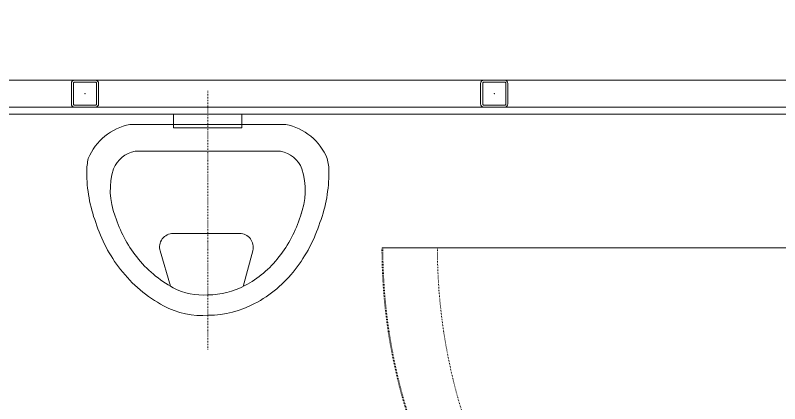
# Model space of a CAD drawing. Extents: x -1133 to 23780, y -1311 to 8245.
# Drawn here: x 1251.3 to 1363.3, y 474.5 to 531.5 of the extents above; entities that cross this region are included whole.
import ezdxf

# ---------------------------------------------------------------- set-up
doc = ezdxf.new("R2010")
doc.units = 0
doc.header["$MEASUREMENT"] = 0
doc.linetypes.add('DOT2', pattern=[0.125, 0, -0.125])
doc.layers.get('0').update_dxf_attribs({"color": 9, "lineweight": 9})
for name, color, linetype, lineweight in [('05V', 9, 'Continuous', 9), ('06D', 9, 'Continuous', 9), ('10', 9, 'Continuous', 9), ('11', 9, 'Continuous', 9), ('20', 9, 'DOT2', 9), ('35', 9, 'Continuous', 9)]:
    doc.layers.add(name, color=color, linetype=linetype, lineweight=lineweight)

# ---------------------------------------------------------------- blocks, each defined once
blk = doc.blocks.new('v-k-pisuar01-p-s')
at = {"linetype": 'DOT2'}
blk.add_line((0, -33), (0, 5), dxfattribs=at)
for p, q in [((-5.07, -16), (4.66, -16)), ((-6.98, -18.56), (-5.47, -23.73)), ((6.59, -18.52), (5.19, -23.78))]:
    blk.add_line(p, q)
blk.add_lwpolyline([(-5, -0.5), (-5, 1.5), (5, 1.5), (5, -0.5)], close=True)
for points in [[(11.42, 0), (-11.42, 0, 0.252384), (-17.51, -5, 0.055826), (-17.74, -7, 0.088182), (-16.42, -14.39, 0.087476), (-12.79, -21.28, 0.105521), (-6.48, -26.6, 0.141396), (0.13, -28, 0.121036), (6.87, -26.29, 0.105521), (12.81, -21.28, 0.087476), (16.45, -14.39, 0.088182), (17.76, -7, 0.066704), (17.51, -5, 0.252384), (11.42, 0)], [(13.57, -13.47, 0.172375), (13.81, -6.52, 0.252384), (10.66, -3.93), (-10.66, -3.93, 0.252384), (-13.81, -6.52, 0.172375), (-13.57, -13.47, 0.087476), (-10.42, -19.44, 0.105521), (-5.06, -23.95, 0.144004), (0.01, -25, 0.123151), (5.45, -23.64, 0.105521), (10.44, -19.44, 0.087476), (13.59, -13.47)]]:
    blk.add_lwpolyline(points, format="xyb")
for centre, radius, start, end in [((1.16, -7.48), 15.9, 200.6506, 202.1301), ((-1.14, -7.48), 15.9, 337.8699, 339.3494), ((-5.07, -18), 2, 90, 196.3895), ((4.66, -18), 2, 345.0686, 90)]:
    blk.add_arc(centre, radius, start, end)
blk = doc.blocks.new('Prf-40x40')
for points in [[(1.5, -2), (-1.5, -2, -0.414214), (-2, -1.5), (-2, 1.5, -0.414214), (-1.5, 2), (1.5, 2, -0.414214), (2, 1.5), (2, -1.5, -0.414214)], [(1.5, -1.7), (-1.5, -1.7, -0.414214), (-1.7, -1.5), (-1.7, 1.5, -0.414214), (-1.5, 1.7), (1.5, 1.7, -0.414214), (1.7, 1.5), (1.7, -1.5, -0.414214)]]:
    blk.add_lwpolyline(points, format="xyb", close=True)
blk.add_point((0, 0))
blk = doc.blocks.new('p-kapı')
at = {"layer": '20'}
blk.add_lwpolyline([(4.87, -4.6), (86.47, -4.6)], dxfattribs=at)
blk.add_arc((4.87, -4.6), 81.6, 270.1053, 0, dxfattribs=at)
blk = doc.blocks.new('p-zemin kat')
at = {"layer": '06D'}
blk.add_lwpolyline([(1392.5, 503.5), (1392.5, 522), (1183, 522)], dxfattribs=at)
at = {"layer": '11'}
for points in [[(1182.5, 518), (1182.5, 517), (1387.5, 517), (1387.5, 517), (1387.5, 517), (1387.5, 517), (1387.5, 517), (1387.5, 502), (1397.5, 502), (1397.5, 610), (1387.5, 610), (1387.5, 550), (1387.5, 550), (1387.5, 550), (1387.5, 550), (1387.5, 550), (1202.5, 550), (1202.5, 720), (1387.5, 720), (1387.5, 710), (1397.5, 710), (1397.5, 735), (1182.5, 735)], [(1184.5, 518), (1184.5, 518), (1388.5, 518), (1388.5, 503), (1396.5, 503), (1396.5, 609), (1388.5, 609), (1388.5, 549), (1201.5, 549), (1201.5, 721), (1388.5, 721), (1388.5, 711), (1396.5, 711), (1396.5, 734), (1182.5, 734)]]:
    blk.add_lwpolyline(points, dxfattribs=at)
at = {"layer": '35'}
blk.add_lwpolyline([(1387.5, 347), (1264.5, 347), (1264.5, 427), (1184.5, 427), (1184.5, 517), (1387.5, 517)], close=True, dxfattribs=at)
at = {"xscale": -1}
blk.add_blockref('p-kapı', (1391.5, 502), dxfattribs=at)
at = {"layer": '10', "xscale": -1}
for p in [(1261.5, 520), (1321.5, 520)]:
    blk.add_blockref('Prf-40x40', p, dxfattribs=at)

msp = doc.modelspace()

# ---------------------------------------------------------------- block references
at = {"xscale": -1}
for p in [(1391.63, 502), (1399.63, 502)]:
    msp.add_blockref('p-kapı', p, dxfattribs=at)
at = {"layer": '05V'}
msp.add_blockref('v-k-pisuar01-p-s', (1279.5, 515.5), dxfattribs=at)
at = {"layer": '10'}
msp.add_blockref('p-zemin kat', (0, 0), dxfattribs=at)

doc.saveas('drawing.dxf')
